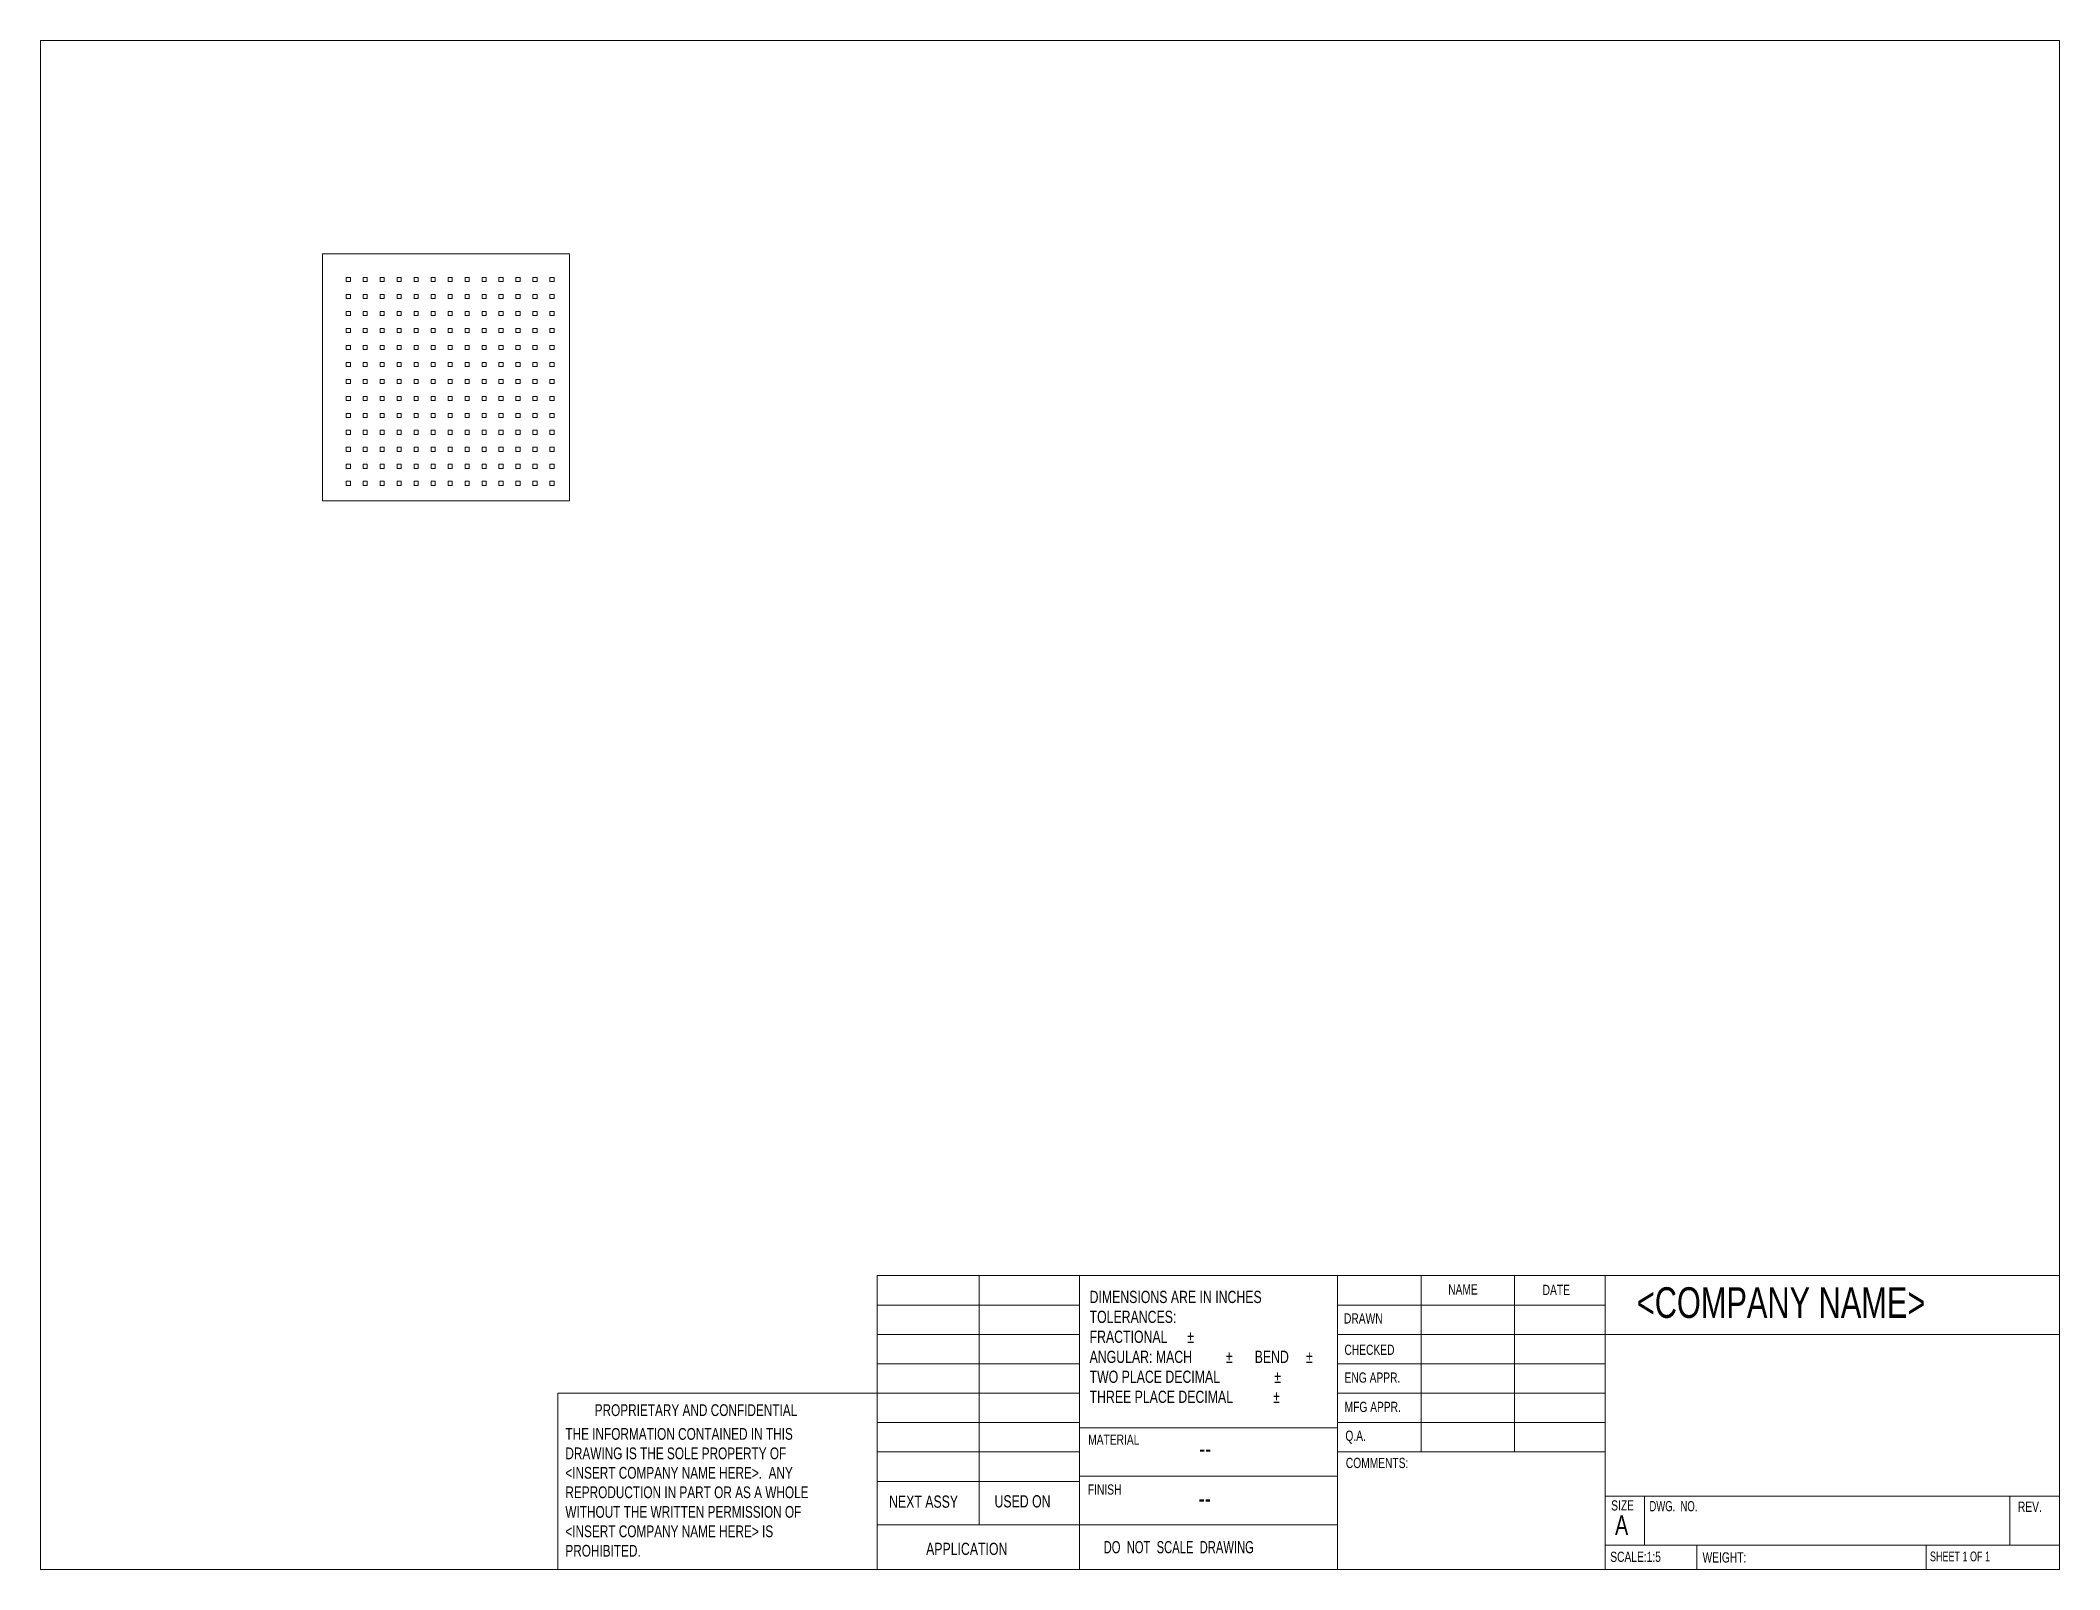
# Model space of a CAD drawing. Header units: millimetres. Extents: x 42 to 1350, y 50 to 1040.
import ezdxf

# ---------------------------------------------------------------- set-up
doc = ezdxf.new("R2010")
doc.units = ezdxf.units.MM
doc.header["$LTSCALE"] = 5
doc.styles.add('SLDTEXTSTYLE0', font='TXT', dxfattribs={"width": 0.75})
doc.styles.add('SLDTEXTSTYLE1', font='TXT', dxfattribs={"width": 0.694444})
doc.styles.add('SLDTEXTSTYLE2', font='TXT', dxfattribs={"width": 0.684783})
doc.styles.add('SLDTEXTSTYLE3', font='TXT', dxfattribs={"width": 0.6875})

# ---------------------------------------------------------------- blocks, each defined once
blk = doc.blocks.new('SW_NOTE_0')
at = {"color": 0, "linetype": 'Continuous', "lineweight": 0, "ltscale": 5, "attachment_point": 1, "style": 'SLDTEXTSTYLE0'}
for s, insert, char_height in [('DIMENSIONS ARE IN INCHES', (0, 10.2), 7.938), ('TOLERANCES:', (0, -2.7), 7.938), ('FRACTIONAL', (0, -15.6), 7.94), ('%%p', (63.2, -15.6), 7.94), ('ANGULAR: MACH', (0, -28.6), 7.938), ('%%p', (88.3, -28.6), 7.94), ('     BEND ', (95.9, -28.6), 7.94), ('%%p', (140.2, -28.6), 7.94), ('TWO PLACE DECIMAL    ', (0, -41.5), 7.938), ('%%p', (119.6, -41.5), 7.94), ('THREE PLACE DECIMAL  ', (0, -54.5), 7.938), ('%%p', (118.9, -54.5), 7.94)]:
    blk.add_mtext(s, dxfattribs=dict(at, insert=insert, char_height=char_height))
blk = doc.blocks.new('SW_NOTE_1')
at = {"color": 0, "linetype": 'Continuous', "lineweight": 0, "ltscale": 5, "char_height": 7.62, "attachment_point": 1, "style": 'SLDTEXTSTYLE0'}
for s, insert in [('THE INFORMATION CONTAINED IN THIS', (0, 9.8)), ('DRAWING IS THE SOLE PROPERTY OF', (0, -2.8)), ('<INSERT COMPANY NAME HERE>.  ANY ', (0, -15.4)), ('REPRODUCTION IN PART OR AS A WHOLE', (0, -28)), ('WITHOUT THE WRITTEN PERMISSION OF', (0, -40.7)), ('<INSERT COMPANY NAME HERE> IS ', (0, -53.3)), ('PROHIBITED.', (0, -65.9))]:
    blk.add_mtext(s, dxfattribs=dict(at, insert=insert))

msp = doc.modelspace()

# ---------------------------------------------------------------- linework, layer by layer
at = {"color": 8, "linetype": 'Continuous', "lineweight": 0, "ltscale": 5}
for p, q in [((41.9, 1040.4), (1350, 1040.4)), ((41.9, 1040.4), (41.9, 49.8)), ((1350, 49.8), (1350, 1040.4)), ((583.9, 49.8), (583.9, 240.3)), ((583.9, 240.3), (715, 240.3)), ((650.1, 240.3), (650.1, 78.7)), ((715, 49.8), (715, 240.3)), ((715, 240.3), (1350, 240.3)), ((882.3, 240.3), (882.3, 49.8)), ((936.4, 240.3), (936.4, 126)), ((996.9, 240.3), (996.9, 126)), ((1055.6, 240.3), (1055.6, 49.8)), ((583.9, 221.2), (715, 221.2)), ((882.3, 221.2), (1055.6, 221.2)), ((583.9, 202.2), (715, 202.2)), ((882.3, 202.2), (1350, 202.2)), ((583.9, 183.1), (715, 183.1)), ((882.3, 183.1), (1055.6, 183.1)), ((583.9, 164.1), (377.2, 164.1)), ((377.2, 164.1), (377.2, 49.8)), ((583.9, 164.1), (715, 164.1)), ((882.3, 164.1), (1055.6, 164.1)), ((583.9, 145), (715, 145)), ((882.3, 145), (1055.6, 145)), ((882.3, 141.6), (715, 141.6)), ((583.9, 126), (715, 126)), ((882.3, 126), (1055.6, 126)), ((583.9, 106.9), (715, 106.9)), ((715, 110.4), (882.3, 110.4)), ((1055.6, 97.4), (1350, 97.4)), ((1081.1, 97.4), (1081.1, 65.7)), ((1317.8, 97.4), (1317.8, 65.7)), ((715, 78.7), (583.9, 78.7)), ((715, 78.7), (882.3, 78.7)), ((1055.6, 65.7), (1350, 65.7)), ((1115, 65.7), (1115, 49.8)), ((1263.5, 65.7), (1263.5, 49.8)), ((1350, 49.8), (41.9, 49.8))]:
    msp.add_line(p, q, dxfattribs=at)
at = {"color": 7, "linetype": 'Continuous', "lineweight": 15, "ltscale": 5}
for p, q in [((224.6, 902.2), (224.6, 742.2)), ((384.6, 902.2), (224.6, 902.2)), ((384.6, 742.2), (384.6, 902.2)), ((240, 886.8), (240, 884.1)), ((242.7, 886.8), (240, 886.8)), ((240, 884.1), (242.7, 884.1)), ((242.7, 884.1), (242.7, 886.8)), ((251, 886.8), (251, 884.1)), ((253.7, 886.8), (251, 886.8)), ((251, 884.1), (253.7, 884.1)), ((253.7, 884.1), (253.7, 886.8)), ((262, 886.8), (262, 884.1)), ((264.7, 886.8), (262, 886.8)), ((262, 884.1), (264.7, 884.1)), ((264.7, 884.1), (264.7, 886.8)), ((273, 886.8), (273, 884.1)), ((275.7, 886.8), (273, 886.8)), ((273, 884.1), (275.7, 884.1)), ((275.7, 884.1), (275.7, 886.8)), ((284, 886.8), (284, 884.1)), ((286.7, 886.8), (284, 886.8)), ((284, 884.1), (286.7, 884.1)), ((286.7, 884.1), (286.7, 886.8)), ((295, 886.8), (295, 884.1)), ((297.7, 886.8), (295, 886.8)), ((295, 884.1), (297.7, 884.1)), ((297.7, 884.1), (297.7, 886.8)), ((306, 886.8), (306, 884.1)), ((308.7, 886.8), (306, 886.8)), ((306, 884.1), (308.7, 884.1)), ((308.7, 884.1), (308.7, 886.8)), ((317, 886.8), (317, 884.1)), ((319.7, 886.8), (317, 886.8)), ((317, 884.1), (319.7, 884.1)), ((319.7, 884.1), (319.7, 886.8)), ((328, 886.8), (328, 884.1)), ((330.7, 886.8), (328, 886.8)), ((328, 884.1), (330.7, 884.1)), ((330.7, 884.1), (330.7, 886.8)), ((339, 886.8), (339, 884.1)), ((341.7, 886.8), (339, 886.8)), ((339, 884.1), (341.7, 884.1)), ((341.7, 884.1), (341.7, 886.8)), ((350, 886.8), (350, 884.1)), ((352.7, 886.8), (350, 886.8)), ((350, 884.1), (352.7, 884.1)), ((352.7, 884.1), (352.7, 886.8)), ((361, 886.8), (361, 884.1)), ((363.7, 886.8), (361, 886.8)), ((361, 884.1), (363.7, 884.1)), ((363.7, 884.1), (363.7, 886.8)), ((372, 886.8), (372, 884.1)), ((374.7, 886.8), (372, 886.8)), ((372, 884.1), (374.7, 884.1)), ((374.7, 884.1), (374.7, 886.8)), ((240, 875.8), (240, 873.1)), ((242.7, 875.8), (240, 875.8)), ((240, 873.1), (242.7, 873.1)), ((240, 864.8), (240, 862.1)), ((242.7, 864.8), (240, 864.8)), ((242.7, 873.1), (242.7, 875.8)), ((242.7, 862.1), (242.7, 864.8)), ((251, 875.8), (251, 873.1)), ((253.7, 875.8), (251, 875.8)), ((251, 873.1), (253.7, 873.1)), ((251, 864.8), (251, 862.1)), ((253.7, 864.8), (251, 864.8)), ((253.7, 873.1), (253.7, 875.8)), ((253.7, 862.1), (253.7, 864.8)), ((262, 875.8), (262, 873.1)), ((264.7, 875.8), (262, 875.8)), ((262, 873.1), (264.7, 873.1)), ((262, 864.8), (262, 862.1)), ((264.7, 864.8), (262, 864.8)), ((264.7, 873.1), (264.7, 875.8)), ((264.7, 862.1), (264.7, 864.8)), ((273, 875.8), (273, 873.1)), ((275.7, 875.8), (273, 875.8)), ((273, 873.1), (275.7, 873.1)), ((273, 864.8), (273, 862.1)), ((275.7, 864.8), (273, 864.8)), ((275.7, 873.1), (275.7, 875.8)), ((275.7, 862.1), (275.7, 864.8)), ((284, 875.8), (284, 873.1)), ((286.7, 875.8), (284, 875.8)), ((284, 873.1), (286.7, 873.1)), ((284, 864.8), (284, 862.1)), ((286.7, 864.8), (284, 864.8)), ((286.7, 873.1), (286.7, 875.8)), ((286.7, 862.1), (286.7, 864.8)), ((295, 875.8), (295, 873.1)), ((297.7, 875.8), (295, 875.8)), ((295, 873.1), (297.7, 873.1)), ((295, 864.8), (295, 862.1)), ((297.7, 864.8), (295, 864.8)), ((297.7, 873.1), (297.7, 875.8)), ((297.7, 862.1), (297.7, 864.8)), ((306, 875.8), (306, 873.1)), ((308.7, 875.8), (306, 875.8)), ((306, 873.1), (308.7, 873.1)), ((306, 864.8), (306, 862.1)), ((308.7, 864.8), (306, 864.8)), ((308.7, 873.1), (308.7, 875.8)), ((308.7, 862.1), (308.7, 864.8)), ((317, 875.8), (317, 873.1)), ((319.7, 875.8), (317, 875.8)), ((317, 873.1), (319.7, 873.1)), ((317, 864.8), (317, 862.1)), ((319.7, 864.8), (317, 864.8)), ((319.7, 873.1), (319.7, 875.8)), ((319.7, 862.1), (319.7, 864.8)), ((328, 875.8), (328, 873.1)), ((330.7, 875.8), (328, 875.8)), ((328, 873.1), (330.7, 873.1)), ((328, 864.8), (328, 862.1)), ((330.7, 864.8), (328, 864.8)), ((330.7, 873.1), (330.7, 875.8)), ((330.7, 862.1), (330.7, 864.8)), ((339, 875.8), (339, 873.1)), ((341.7, 875.8), (339, 875.8)), ((339, 873.1), (341.7, 873.1)), ((339, 864.8), (339, 862.1)), ((341.7, 864.8), (339, 864.8)), ((341.7, 873.1), (341.7, 875.8)), ((341.7, 862.1), (341.7, 864.8)), ((350, 875.8), (350, 873.1)), ((352.7, 875.8), (350, 875.8)), ((350, 873.1), (352.7, 873.1)), ((350, 864.8), (350, 862.1)), ((352.7, 864.8), (350, 864.8)), ((352.7, 873.1), (352.7, 875.8)), ((352.7, 862.1), (352.7, 864.8)), ((361, 875.8), (361, 873.1)), ((363.7, 875.8), (361, 875.8)), ((361, 873.1), (363.7, 873.1)), ((361, 864.8), (361, 862.1)), ((363.7, 864.8), (361, 864.8)), ((363.7, 873.1), (363.7, 875.8)), ((363.7, 862.1), (363.7, 864.8)), ((372, 875.8), (372, 873.1)), ((374.7, 875.8), (372, 875.8)), ((372, 873.1), (374.7, 873.1)), ((372, 864.8), (372, 862.1)), ((374.7, 864.8), (372, 864.8)), ((374.7, 873.1), (374.7, 875.8)), ((374.7, 862.1), (374.7, 864.8)), ((240, 862.1), (242.7, 862.1)), ((240, 853.8), (240, 851.1)), ((242.7, 853.8), (240, 853.8)), ((240, 851.1), (242.7, 851.1)), ((242.7, 851.1), (242.7, 853.8)), ((251, 862.1), (253.7, 862.1)), ((251, 853.8), (251, 851.1)), ((253.7, 853.8), (251, 853.8)), ((251, 851.1), (253.7, 851.1)), ((253.7, 851.1), (253.7, 853.8)), ((262, 862.1), (264.7, 862.1)), ((262, 853.8), (262, 851.1)), ((264.7, 853.8), (262, 853.8)), ((262, 851.1), (264.7, 851.1)), ((264.7, 851.1), (264.7, 853.8)), ((273, 862.1), (275.7, 862.1)), ((273, 853.8), (273, 851.1)), ((275.7, 853.8), (273, 853.8)), ((273, 851.1), (275.7, 851.1)), ((275.7, 851.1), (275.7, 853.8)), ((284, 862.1), (286.7, 862.1)), ((284, 853.8), (284, 851.1)), ((286.7, 853.8), (284, 853.8)), ((284, 851.1), (286.7, 851.1)), ((286.7, 851.1), (286.7, 853.8)), ((295, 862.1), (297.7, 862.1)), ((295, 853.8), (295, 851.1)), ((297.7, 853.8), (295, 853.8)), ((295, 851.1), (297.7, 851.1)), ((297.7, 851.1), (297.7, 853.8)), ((306, 862.1), (308.7, 862.1)), ((306, 853.8), (306, 851.1)), ((308.7, 853.8), (306, 853.8)), ((306, 851.1), (308.7, 851.1)), ((308.7, 851.1), (308.7, 853.8)), ((317, 862.1), (319.7, 862.1)), ((317, 853.8), (317, 851.1)), ((319.7, 853.8), (317, 853.8)), ((317, 851.1), (319.7, 851.1)), ((319.7, 851.1), (319.7, 853.8)), ((328, 862.1), (330.7, 862.1)), ((328, 853.8), (328, 851.1)), ((330.7, 853.8), (328, 853.8)), ((328, 851.1), (330.7, 851.1)), ((330.7, 851.1), (330.7, 853.8)), ((339, 862.1), (341.7, 862.1)), ((339, 853.8), (339, 851.1)), ((341.7, 853.8), (339, 853.8)), ((339, 851.1), (341.7, 851.1)), ((341.7, 851.1), (341.7, 853.8)), ((350, 862.1), (352.7, 862.1)), ((350, 853.8), (350, 851.1)), ((352.7, 853.8), (350, 853.8)), ((350, 851.1), (352.7, 851.1)), ((352.7, 851.1), (352.7, 853.8)), ((361, 862.1), (363.7, 862.1)), ((361, 853.8), (361, 851.1)), ((363.7, 853.8), (361, 853.8)), ((361, 851.1), (363.7, 851.1)), ((363.7, 851.1), (363.7, 853.8)), ((372, 862.1), (374.7, 862.1)), ((372, 853.8), (372, 851.1)), ((374.7, 853.8), (372, 853.8)), ((372, 851.1), (374.7, 851.1)), ((374.7, 851.1), (374.7, 853.8)), ((240, 842.8), (240, 840.1)), ((242.7, 842.8), (240, 842.8)), ((240, 840.1), (242.7, 840.1)), ((242.7, 840.1), (242.7, 842.8)), ((251, 842.8), (251, 840.1)), ((253.7, 842.8), (251, 842.8)), ((251, 840.1), (253.7, 840.1)), ((253.7, 840.1), (253.7, 842.8)), ((262, 842.8), (262, 840.1)), ((264.7, 842.8), (262, 842.8)), ((262, 840.1), (264.7, 840.1)), ((264.7, 840.1), (264.7, 842.8)), ((273, 842.8), (273, 840.1)), ((275.7, 842.8), (273, 842.8)), ((273, 840.1), (275.7, 840.1)), ((275.7, 840.1), (275.7, 842.8)), ((284, 842.8), (284, 840.1)), ((286.7, 842.8), (284, 842.8)), ((284, 840.1), (286.7, 840.1)), ((286.7, 840.1), (286.7, 842.8)), ((295, 842.8), (295, 840.1)), ((297.7, 842.8), (295, 842.8)), ((295, 840.1), (297.7, 840.1)), ((297.7, 840.1), (297.7, 842.8)), ((306, 842.8), (306, 840.1)), ((308.7, 842.8), (306, 842.8)), ((306, 840.1), (308.7, 840.1)), ((308.7, 840.1), (308.7, 842.8)), ((317, 842.8), (317, 840.1)), ((319.7, 842.8), (317, 842.8)), ((317, 840.1), (319.7, 840.1)), ((319.7, 840.1), (319.7, 842.8)), ((328, 842.8), (328, 840.1)), ((330.7, 842.8), (328, 842.8)), ((328, 840.1), (330.7, 840.1)), ((330.7, 840.1), (330.7, 842.8)), ((339, 842.8), (339, 840.1)), ((341.7, 842.8), (339, 842.8)), ((339, 840.1), (341.7, 840.1)), ((341.7, 840.1), (341.7, 842.8)), ((350, 842.8), (350, 840.1)), ((352.7, 842.8), (350, 842.8)), ((350, 840.1), (352.7, 840.1)), ((352.7, 840.1), (352.7, 842.8)), ((361, 842.8), (361, 840.1)), ((363.7, 842.8), (361, 842.8)), ((361, 840.1), (363.7, 840.1)), ((363.7, 840.1), (363.7, 842.8)), ((372, 842.8), (372, 840.1)), ((374.7, 842.8), (372, 842.8)), ((372, 840.1), (374.7, 840.1)), ((374.7, 840.1), (374.7, 842.8)), ((240, 831.8), (240, 829.1)), ((242.7, 831.8), (240, 831.8)), ((240, 829.1), (242.7, 829.1)), ((242.7, 829.1), (242.7, 831.8)), ((251, 831.8), (251, 829.1)), ((253.7, 831.8), (251, 831.8)), ((251, 829.1), (253.7, 829.1)), ((253.7, 829.1), (253.7, 831.8)), ((262, 831.8), (262, 829.1)), ((264.7, 831.8), (262, 831.8)), ((262, 829.1), (264.7, 829.1)), ((264.7, 829.1), (264.7, 831.8)), ((273, 831.8), (273, 829.1)), ((275.7, 831.8), (273, 831.8)), ((273, 829.1), (275.7, 829.1)), ((275.7, 829.1), (275.7, 831.8)), ((284, 831.8), (284, 829.1)), ((286.7, 831.8), (284, 831.8)), ((284, 829.1), (286.7, 829.1)), ((286.7, 829.1), (286.7, 831.8)), ((295, 831.8), (295, 829.1)), ((297.7, 831.8), (295, 831.8)), ((295, 829.1), (297.7, 829.1)), ((297.7, 829.1), (297.7, 831.8)), ((306, 831.8), (306, 829.1)), ((308.7, 831.8), (306, 831.8)), ((306, 829.1), (308.7, 829.1)), ((308.7, 829.1), (308.7, 831.8)), ((317, 831.8), (317, 829.1)), ((319.7, 831.8), (317, 831.8)), ((317, 829.1), (319.7, 829.1)), ((319.7, 829.1), (319.7, 831.8)), ((328, 831.8), (328, 829.1)), ((330.7, 831.8), (328, 831.8)), ((328, 829.1), (330.7, 829.1)), ((330.7, 829.1), (330.7, 831.8)), ((339, 831.8), (339, 829.1)), ((341.7, 831.8), (339, 831.8)), ((339, 829.1), (341.7, 829.1)), ((341.7, 829.1), (341.7, 831.8)), ((350, 831.8), (350, 829.1)), ((352.7, 831.8), (350, 831.8)), ((350, 829.1), (352.7, 829.1)), ((352.7, 829.1), (352.7, 831.8)), ((361, 831.8), (361, 829.1)), ((363.7, 831.8), (361, 831.8)), ((361, 829.1), (363.7, 829.1)), ((363.7, 829.1), (363.7, 831.8)), ((372, 831.8), (372, 829.1)), ((374.7, 831.8), (372, 831.8)), ((372, 829.1), (374.7, 829.1)), ((374.7, 829.1), (374.7, 831.8)), ((240, 820.8), (240, 818.1)), ((242.7, 820.8), (240, 820.8)), ((240, 818.1), (242.7, 818.1)), ((242.7, 818.1), (242.7, 820.8)), ((251, 820.8), (251, 818.1)), ((253.7, 820.8), (251, 820.8)), ((251, 818.1), (253.7, 818.1)), ((253.7, 818.1), (253.7, 820.8)), ((262, 820.8), (262, 818.1)), ((264.7, 820.8), (262, 820.8)), ((262, 818.1), (264.7, 818.1)), ((264.7, 818.1), (264.7, 820.8)), ((273, 820.8), (273, 818.1)), ((275.7, 820.8), (273, 820.8)), ((273, 818.1), (275.7, 818.1)), ((275.7, 818.1), (275.7, 820.8)), ((284, 820.8), (284, 818.1)), ((286.7, 820.8), (284, 820.8)), ((284, 818.1), (286.7, 818.1)), ((286.7, 818.1), (286.7, 820.8)), ((295, 820.8), (295, 818.1)), ((297.7, 820.8), (295, 820.8)), ((295, 818.1), (297.7, 818.1)), ((297.7, 818.1), (297.7, 820.8)), ((306, 820.8), (306, 818.1)), ((308.7, 820.8), (306, 820.8)), ((306, 818.1), (308.7, 818.1)), ((308.7, 818.1), (308.7, 820.8)), ((317, 820.8), (317, 818.1)), ((319.7, 820.8), (317, 820.8)), ((317, 818.1), (319.7, 818.1)), ((319.7, 818.1), (319.7, 820.8)), ((328, 820.8), (328, 818.1)), ((330.7, 820.8), (328, 820.8)), ((328, 818.1), (330.7, 818.1)), ((330.7, 818.1), (330.7, 820.8)), ((339, 820.8), (339, 818.1)), ((341.7, 820.8), (339, 820.8)), ((339, 818.1), (341.7, 818.1)), ((341.7, 818.1), (341.7, 820.8)), ((350, 820.8), (350, 818.1)), ((352.7, 820.8), (350, 820.8)), ((350, 818.1), (352.7, 818.1)), ((352.7, 818.1), (352.7, 820.8)), ((361, 820.8), (361, 818.1)), ((363.7, 820.8), (361, 820.8)), ((361, 818.1), (363.7, 818.1)), ((363.7, 818.1), (363.7, 820.8)), ((372, 820.8), (372, 818.1)), ((374.7, 820.8), (372, 820.8)), ((372, 818.1), (374.7, 818.1)), ((374.7, 818.1), (374.7, 820.8)), ((240, 809.8), (240, 807.1)), ((242.7, 809.8), (240, 809.8)), ((240, 807.1), (242.7, 807.1)), ((240, 798.8), (240, 796.1)), ((242.7, 798.8), (240, 798.8)), ((242.7, 807.1), (242.7, 809.8)), ((242.7, 796.1), (242.7, 798.8)), ((251, 809.8), (251, 807.1)), ((253.7, 809.8), (251, 809.8)), ((251, 807.1), (253.7, 807.1)), ((251, 798.8), (251, 796.1)), ((253.7, 798.8), (251, 798.8)), ((253.7, 807.1), (253.7, 809.8)), ((253.7, 796.1), (253.7, 798.8)), ((262, 809.8), (262, 807.1)), ((264.7, 809.8), (262, 809.8)), ((262, 807.1), (264.7, 807.1)), ((262, 798.8), (262, 796.1)), ((264.7, 798.8), (262, 798.8)), ((264.7, 807.1), (264.7, 809.8)), ((264.7, 796.1), (264.7, 798.8)), ((273, 809.8), (273, 807.1)), ((275.7, 809.8), (273, 809.8)), ((273, 807.1), (275.7, 807.1)), ((273, 798.8), (273, 796.1)), ((275.7, 798.8), (273, 798.8)), ((275.7, 807.1), (275.7, 809.8)), ((275.7, 796.1), (275.7, 798.8)), ((284, 809.8), (284, 807.1)), ((286.7, 809.8), (284, 809.8)), ((284, 807.1), (286.7, 807.1)), ((284, 798.8), (284, 796.1)), ((286.7, 798.8), (284, 798.8)), ((286.7, 807.1), (286.7, 809.8)), ((286.7, 796.1), (286.7, 798.8)), ((295, 809.8), (295, 807.1)), ((297.7, 809.8), (295, 809.8)), ((295, 807.1), (297.7, 807.1)), ((295, 798.8), (295, 796.1)), ((297.7, 798.8), (295, 798.8)), ((297.7, 807.1), (297.7, 809.8)), ((297.7, 796.1), (297.7, 798.8)), ((306, 809.8), (306, 807.1)), ((308.7, 809.8), (306, 809.8)), ((306, 807.1), (308.7, 807.1)), ((306, 798.8), (306, 796.1)), ((308.7, 798.8), (306, 798.8)), ((308.7, 807.1), (308.7, 809.8)), ((308.7, 796.1), (308.7, 798.8)), ((317, 809.8), (317, 807.1)), ((319.7, 809.8), (317, 809.8)), ((317, 807.1), (319.7, 807.1)), ((317, 798.8), (317, 796.1)), ((319.7, 798.8), (317, 798.8)), ((319.7, 807.1), (319.7, 809.8)), ((319.7, 796.1), (319.7, 798.8)), ((328, 809.8), (328, 807.1)), ((330.7, 809.8), (328, 809.8)), ((328, 807.1), (330.7, 807.1)), ((328, 798.8), (328, 796.1)), ((330.7, 798.8), (328, 798.8)), ((330.7, 807.1), (330.7, 809.8)), ((330.7, 796.1), (330.7, 798.8)), ((339, 809.8), (339, 807.1)), ((341.7, 809.8), (339, 809.8)), ((339, 807.1), (341.7, 807.1)), ((339, 798.8), (339, 796.1)), ((341.7, 798.8), (339, 798.8)), ((341.7, 807.1), (341.7, 809.8)), ((341.7, 796.1), (341.7, 798.8)), ((350, 809.8), (350, 807.1)), ((352.7, 809.8), (350, 809.8)), ((350, 807.1), (352.7, 807.1)), ((350, 798.8), (350, 796.1)), ((352.7, 798.8), (350, 798.8)), ((352.7, 807.1), (352.7, 809.8)), ((352.7, 796.1), (352.7, 798.8)), ((361, 809.8), (361, 807.1)), ((363.7, 809.8), (361, 809.8)), ((361, 807.1), (363.7, 807.1)), ((361, 798.8), (361, 796.1)), ((363.7, 798.8), (361, 798.8)), ((363.7, 807.1), (363.7, 809.8)), ((363.7, 796.1), (363.7, 798.8)), ((372, 809.8), (372, 807.1)), ((374.7, 809.8), (372, 809.8)), ((372, 807.1), (374.7, 807.1)), ((372, 798.8), (372, 796.1)), ((374.7, 798.8), (372, 798.8)), ((374.7, 807.1), (374.7, 809.8)), ((374.7, 796.1), (374.7, 798.8)), ((240, 796.1), (242.7, 796.1)), ((240, 787.8), (240, 785.1)), ((242.7, 787.8), (240, 787.8)), ((240, 785.1), (242.7, 785.1)), ((242.7, 785.1), (242.7, 787.8)), ((251, 796.1), (253.7, 796.1)), ((251, 787.8), (251, 785.1)), ((253.7, 787.8), (251, 787.8)), ((251, 785.1), (253.7, 785.1)), ((253.7, 785.1), (253.7, 787.8)), ((262, 796.1), (264.7, 796.1)), ((262, 787.8), (262, 785.1)), ((264.7, 787.8), (262, 787.8)), ((262, 785.1), (264.7, 785.1)), ((264.7, 785.1), (264.7, 787.8)), ((273, 796.1), (275.7, 796.1)), ((273, 787.8), (273, 785.1)), ((275.7, 787.8), (273, 787.8)), ((273, 785.1), (275.7, 785.1)), ((275.7, 785.1), (275.7, 787.8)), ((284, 796.1), (286.7, 796.1)), ((284, 787.8), (284, 785.1)), ((286.7, 787.8), (284, 787.8)), ((284, 785.1), (286.7, 785.1)), ((286.7, 785.1), (286.7, 787.8)), ((295, 796.1), (297.7, 796.1)), ((295, 787.8), (295, 785.1)), ((297.7, 787.8), (295, 787.8)), ((295, 785.1), (297.7, 785.1)), ((297.7, 785.1), (297.7, 787.8)), ((306, 796.1), (308.7, 796.1)), ((306, 787.8), (306, 785.1)), ((308.7, 787.8), (306, 787.8)), ((306, 785.1), (308.7, 785.1)), ((308.7, 785.1), (308.7, 787.8)), ((317, 796.1), (319.7, 796.1)), ((317, 787.8), (317, 785.1)), ((319.7, 787.8), (317, 787.8)), ((317, 785.1), (319.7, 785.1)), ((319.7, 785.1), (319.7, 787.8)), ((328, 796.1), (330.7, 796.1)), ((328, 787.8), (328, 785.1)), ((330.7, 787.8), (328, 787.8)), ((328, 785.1), (330.7, 785.1)), ((330.7, 785.1), (330.7, 787.8)), ((339, 796.1), (341.7, 796.1)), ((339, 787.8), (339, 785.1)), ((341.7, 787.8), (339, 787.8)), ((339, 785.1), (341.7, 785.1)), ((341.7, 785.1), (341.7, 787.8)), ((350, 796.1), (352.7, 796.1)), ((350, 787.8), (350, 785.1)), ((352.7, 787.8), (350, 787.8)), ((350, 785.1), (352.7, 785.1)), ((352.7, 785.1), (352.7, 787.8)), ((361, 796.1), (363.7, 796.1)), ((361, 787.8), (361, 785.1)), ((363.7, 787.8), (361, 787.8)), ((361, 785.1), (363.7, 785.1)), ((363.7, 785.1), (363.7, 787.8)), ((372, 796.1), (374.7, 796.1)), ((372, 787.8), (372, 785.1)), ((374.7, 787.8), (372, 787.8)), ((372, 785.1), (374.7, 785.1)), ((374.7, 785.1), (374.7, 787.8)), ((240, 776.8), (240, 774.1)), ((242.7, 776.8), (240, 776.8)), ((240, 774.1), (242.7, 774.1)), ((242.7, 774.1), (242.7, 776.8)), ((251, 776.8), (251, 774.1)), ((253.7, 776.8), (251, 776.8)), ((251, 774.1), (253.7, 774.1)), ((253.7, 774.1), (253.7, 776.8)), ((262, 776.8), (262, 774.1)), ((264.7, 776.8), (262, 776.8)), ((262, 774.1), (264.7, 774.1)), ((264.7, 774.1), (264.7, 776.8)), ((273, 776.8), (273, 774.1)), ((275.7, 776.8), (273, 776.8)), ((273, 774.1), (275.7, 774.1)), ((275.7, 774.1), (275.7, 776.8)), ((284, 776.8), (284, 774.1)), ((286.7, 776.8), (284, 776.8)), ((284, 774.1), (286.7, 774.1)), ((286.7, 774.1), (286.7, 776.8)), ((295, 776.8), (295, 774.1)), ((297.7, 776.8), (295, 776.8)), ((295, 774.1), (297.7, 774.1)), ((297.7, 774.1), (297.7, 776.8)), ((306, 776.8), (306, 774.1)), ((308.7, 776.8), (306, 776.8)), ((306, 774.1), (308.7, 774.1)), ((308.7, 774.1), (308.7, 776.8)), ((317, 776.8), (317, 774.1)), ((319.7, 776.8), (317, 776.8)), ((317, 774.1), (319.7, 774.1)), ((319.7, 774.1), (319.7, 776.8)), ((328, 776.8), (328, 774.1)), ((330.7, 776.8), (328, 776.8)), ((328, 774.1), (330.7, 774.1)), ((330.7, 774.1), (330.7, 776.8)), ((339, 776.8), (339, 774.1)), ((341.7, 776.8), (339, 776.8)), ((339, 774.1), (341.7, 774.1)), ((341.7, 774.1), (341.7, 776.8)), ((350, 776.8), (350, 774.1)), ((352.7, 776.8), (350, 776.8)), ((350, 774.1), (352.7, 774.1)), ((352.7, 774.1), (352.7, 776.8)), ((361, 776.8), (361, 774.1)), ((363.7, 776.8), (361, 776.8)), ((361, 774.1), (363.7, 774.1)), ((363.7, 774.1), (363.7, 776.8)), ((372, 776.8), (372, 774.1)), ((374.7, 776.8), (372, 776.8)), ((372, 774.1), (374.7, 774.1)), ((374.7, 774.1), (374.7, 776.8)), ((240, 765.8), (240, 763.1)), ((242.7, 765.8), (240, 765.8)), ((240, 763.1), (242.7, 763.1)), ((242.7, 763.1), (242.7, 765.8)), ((251, 765.8), (251, 763.1)), ((253.7, 765.8), (251, 765.8)), ((251, 763.1), (253.7, 763.1)), ((253.7, 763.1), (253.7, 765.8)), ((262, 765.8), (262, 763.1)), ((264.7, 765.8), (262, 765.8)), ((262, 763.1), (264.7, 763.1)), ((264.7, 763.1), (264.7, 765.8)), ((273, 765.8), (273, 763.1)), ((275.7, 765.8), (273, 765.8)), ((273, 763.1), (275.7, 763.1)), ((275.7, 763.1), (275.7, 765.8)), ((284, 765.8), (284, 763.1)), ((286.7, 765.8), (284, 765.8)), ((284, 763.1), (286.7, 763.1)), ((286.7, 763.1), (286.7, 765.8)), ((295, 765.8), (295, 763.1)), ((297.7, 765.8), (295, 765.8)), ((295, 763.1), (297.7, 763.1)), ((297.7, 763.1), (297.7, 765.8)), ((306, 765.8), (306, 763.1)), ((308.7, 765.8), (306, 765.8)), ((306, 763.1), (308.7, 763.1)), ((308.7, 763.1), (308.7, 765.8)), ((317, 765.8), (317, 763.1)), ((319.7, 765.8), (317, 765.8)), ((317, 763.1), (319.7, 763.1)), ((319.7, 763.1), (319.7, 765.8)), ((328, 765.8), (328, 763.1)), ((330.7, 765.8), (328, 765.8)), ((328, 763.1), (330.7, 763.1)), ((330.7, 763.1), (330.7, 765.8)), ((339, 765.8), (339, 763.1)), ((341.7, 765.8), (339, 765.8)), ((339, 763.1), (341.7, 763.1)), ((341.7, 763.1), (341.7, 765.8)), ((350, 765.8), (350, 763.1)), ((352.7, 765.8), (350, 765.8)), ((350, 763.1), (352.7, 763.1)), ((352.7, 763.1), (352.7, 765.8)), ((361, 765.8), (361, 763.1)), ((363.7, 765.8), (361, 765.8)), ((361, 763.1), (363.7, 763.1)), ((363.7, 763.1), (363.7, 765.8)), ((372, 765.8), (372, 763.1)), ((374.7, 765.8), (372, 765.8)), ((372, 763.1), (374.7, 763.1)), ((374.7, 763.1), (374.7, 765.8)), ((240, 754.8), (240, 752.1)), ((242.7, 754.8), (240, 754.8)), ((240, 752.1), (242.7, 752.1)), ((242.7, 752.1), (242.7, 754.8)), ((251, 754.8), (251, 752.1)), ((253.7, 754.8), (251, 754.8)), ((251, 752.1), (253.7, 752.1)), ((253.7, 752.1), (253.7, 754.8)), ((262, 754.8), (262, 752.1)), ((264.7, 754.8), (262, 754.8)), ((262, 752.1), (264.7, 752.1)), ((264.7, 752.1), (264.7, 754.8)), ((273, 754.8), (273, 752.1)), ((275.7, 754.8), (273, 754.8)), ((273, 752.1), (275.7, 752.1)), ((275.7, 752.1), (275.7, 754.8)), ((284, 754.8), (284, 752.1)), ((286.7, 754.8), (284, 754.8)), ((284, 752.1), (286.7, 752.1)), ((286.7, 752.1), (286.7, 754.8)), ((295, 754.8), (295, 752.1)), ((297.7, 754.8), (295, 754.8)), ((295, 752.1), (297.7, 752.1)), ((297.7, 752.1), (297.7, 754.8)), ((306, 754.8), (306, 752.1)), ((308.7, 754.8), (306, 754.8)), ((306, 752.1), (308.7, 752.1)), ((308.7, 752.1), (308.7, 754.8)), ((317, 754.8), (317, 752.1)), ((319.7, 754.8), (317, 754.8)), ((317, 752.1), (319.7, 752.1)), ((319.7, 752.1), (319.7, 754.8)), ((328, 754.8), (328, 752.1)), ((330.7, 754.8), (328, 754.8)), ((328, 752.1), (330.7, 752.1)), ((330.7, 752.1), (330.7, 754.8)), ((339, 754.8), (339, 752.1)), ((341.7, 754.8), (339, 754.8)), ((339, 752.1), (341.7, 752.1)), ((341.7, 752.1), (341.7, 754.8)), ((350, 754.8), (350, 752.1)), ((352.7, 754.8), (350, 754.8)), ((350, 752.1), (352.7, 752.1)), ((352.7, 752.1), (352.7, 754.8)), ((361, 754.8), (361, 752.1)), ((363.7, 754.8), (361, 754.8)), ((361, 752.1), (363.7, 752.1)), ((363.7, 752.1), (363.7, 754.8)), ((372, 754.8), (372, 752.1)), ((374.7, 754.8), (372, 754.8)), ((372, 752.1), (374.7, 752.1)), ((374.7, 752.1), (374.7, 754.8)), ((224.6, 742.2), (384.6, 742.2))]:
    msp.add_line(p, q, dxfattribs=at)

# ---------------------------------------------------------------- block references
at = {"color": 8, "linetype": 'Continuous', "lineweight": 0, "ltscale": 5}
for name, p in [('SW_NOTE_0', (721.6, 220.2)), ('SW_NOTE_1', (382, 131.7))]:
    msp.add_blockref(name, p, dxfattribs=at)

# ---------------------------------------------------------------- texts
at = {"color": 8, "linetype": 'Continuous', "lineweight": 0, "ltscale": 5, "attachment_point": 1}
for s, insert, char_height, style in [('NAME', (953.9, 234.6), 6.61, 'SLDTEXTSTYLE0'), ('DATE', (1015.1, 234.3), 6.61, 'SLDTEXTSTYLE0'), ('<COMPANY NAME>', (1076.1, 232.7), 19.844, 'SLDTEXTSTYLE0'), ('DRAWN', (886.4, 215.8), 6.61, 'SLDTEXTSTYLE0'), ('CHECKED', (886.7, 195.5), 6.61, 'SLDTEXTSTYLE0'), ('ENG APPR.', (886.8, 177.5), 6.61, 'SLDTEXTSTYLE0'), ('PROPRIETARY AND CONFIDENTIAL', (401, 156.9), 7.62, 'SLDTEXTSTYLE0'), ('MFG APPR.', (886.8, 158.5), 6.61, 'SLDTEXTSTYLE0'), ('MATERIAL', (720.7, 137.3), 6.61, 'SLDTEXTSTYLE0'), ('Q.A.', (887.3, 139.8), 6.61, 'SLDTEXTSTYLE0'), ('--', (792.5, 134.1), 11.91, 'SLDTEXTSTYLE0'), ('COMMENTS:', (887.6, 122.2), 6.61, 'SLDTEXTSTYLE0'), ('FINISH', (720.5, 105), 6.61, 'SLDTEXTSTYLE0'), ('NEXT ASSY', (591.7, 97.8), 7.94, 'SLDTEXTSTYLE0'), ('USED ON', (660, 98), 7.94, 'SLDTEXTSTYLE0'), ('--', (792.2, 101.9), 11.91, 'SLDTEXTSTYLE0'), ('SIZE', (1059.5, 94.7), 6.61, 'SLDTEXTSTYLE0'), ('DWG.  NO.', (1084.3, 94.2), 6.61, 'SLDTEXTSTYLE1'), ('REV.', (1323, 93.8), 6.61, 'SLDTEXTSTYLE0'), ('A', (1062, 85), 12.7, 'SLDTEXTSTYLE0'), ('APPLICATION', (615.7, 67.2), 7.938, 'SLDTEXTSTYLE0'), ('DO  NOT  SCALE  DRAWING', (730.7, 68.3), 7.938, 'SLDTEXTSTYLE2'), ('SCALE:1:5', (1058.9, 61.4), 6.61, 'SLDTEXTSTYLE0'), ('WEIGHT:', (1118.7, 61), 6.61, 'SLDTEXTSTYLE0'), ('SHEET 1 OF 1', (1266, 61.5), 6.35, 'SLDTEXTSTYLE3')]:
    msp.add_mtext(s, dxfattribs=dict(at, insert=insert, char_height=char_height, style=style))

doc.saveas('drawing.dxf')
